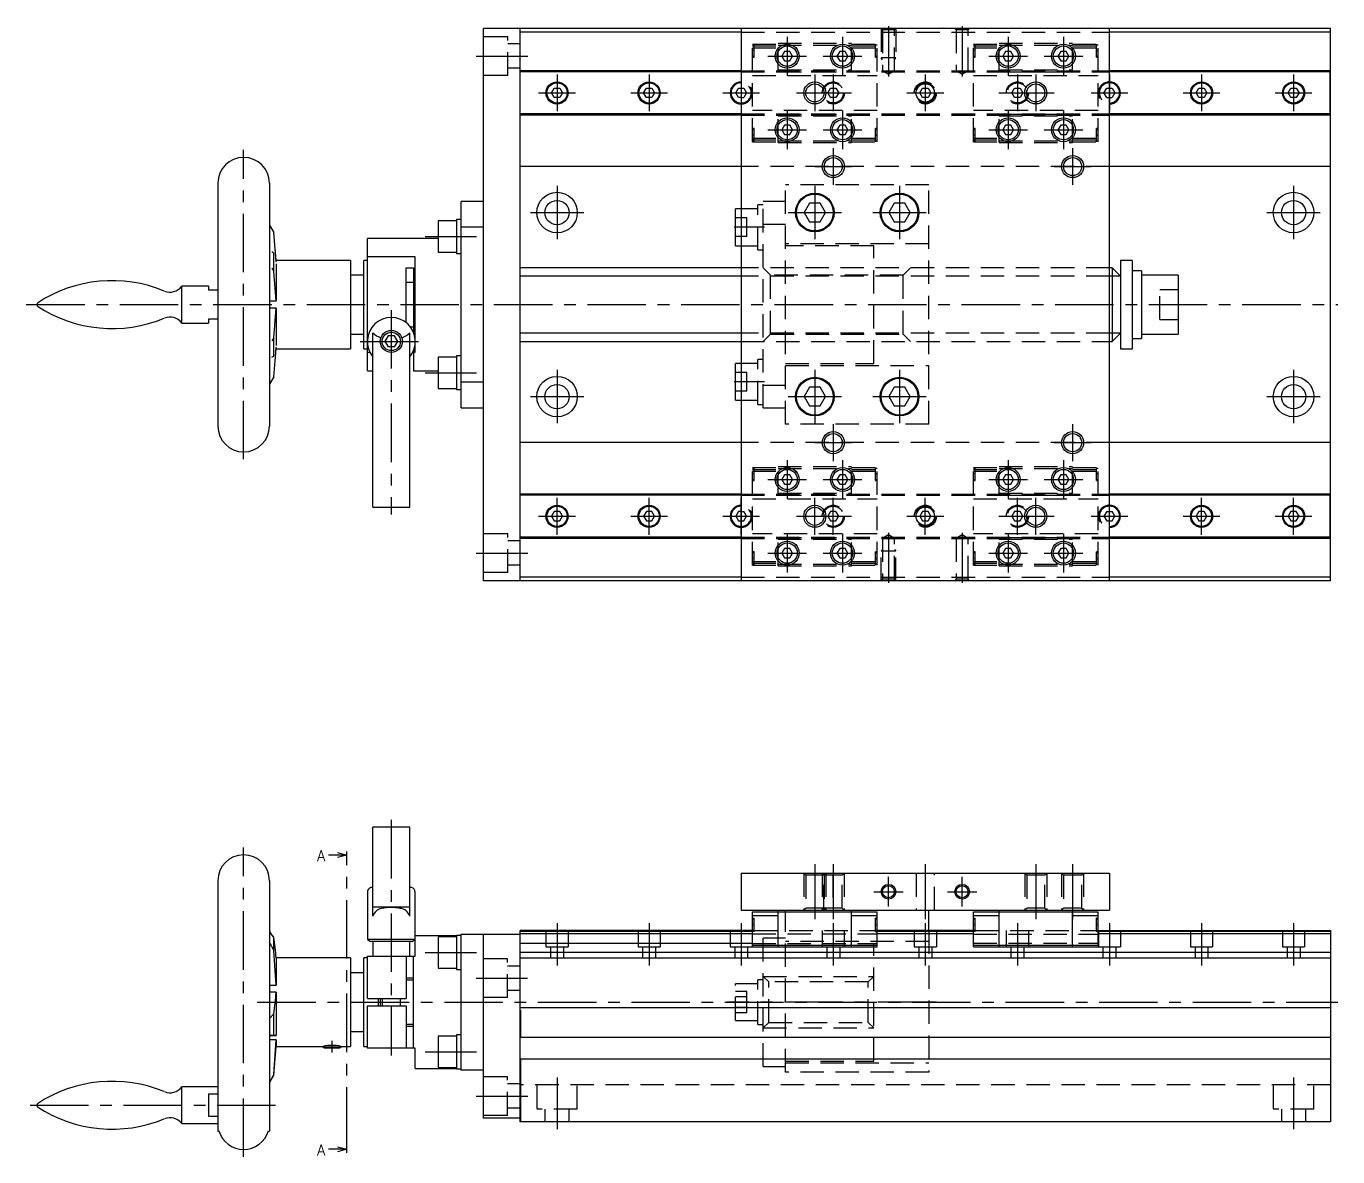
# Model space of a CAD drawing. Extents: x -2 to 563, y -8 to 315.
# Drawn here: x 206.7 to 562.8, y 8 to 315.1 of the extents above; entities that cross this region are included whole.
import ezdxf

# ---------------------------------------------------------------- set-up
doc = ezdxf.new("R2010")
doc.units = 0
doc.header["$LTSCALE"] = 0.5
doc.linetypes.add('CENTER', pattern=[50.8, 31.75, -6.35, 6.35, -6.35])
doc.linetypes.add('DASHED', pattern=[19.05, 12.7, -6.35])
for name, color, linetype in [('MSM_CENTER', 1, 'CENTER'), ('MSM_CONTINUOUS', 7, 'CONTINUOUS'), ('MSM_DASHED', 4, 'DASHED'), ('MSM_NARROW', 5, 'CONTINUOUS'), ('MSM_PART_NUMBER', 7, 'CONTINUOUS')]:
    doc.layers.add(name, color=color, linetype=linetype)
doc.styles.get("Standard").update_dxf_attribs({"font": 'txt.shx', "height": 3, "bigfont": 'bigfont.shx'})

msp = doc.modelspace()

# ---------------------------------------------------------------- linework, layer by layer
at = {"layer": 'MSM_CENTER'}
for p, q in [((440.85, 315.1), (440.85, 301.42)), ((460.85, 315.1), (460.85, 301.42)), ((413.35, 312.23), (413.35, 301.73)), ((428.35, 312.23), (428.35, 301.73)), ((473.35, 312.23), (473.35, 301.73)), ((488.35, 312.23), (488.35, 301.73)), ((328.92, 306.98), (342.92, 306.98)), ((404.42, 308.48), (403.87, 308.48)), ((408.1, 306.98), (418.6, 306.98)), ((423.1, 306.98), (433.6, 306.98)), ((437.82, 308.48), (437.27, 308.48)), ((464.42, 308.48), (463.87, 308.48)), ((468.1, 306.98), (478.6, 306.98)), ((483.1, 306.98), (493.6, 306.98)), ((497.82, 308.48), (497.27, 308.48)), ((350.85, 301.98), (350.85, 291.98)), ((375.85, 301.98), (375.85, 291.98)), ((400.85, 301.98), (400.85, 291.98)), ((420.85, 301.98), (420.85, 291.98)), ((425.85, 301.98), (425.85, 291.98)), ((450.85, 301.98), (450.85, 291.98)), ((475.85, 301.98), (475.85, 291.98)), ((480.85, 301.98), (480.85, 291.98)), ((500.85, 301.98), (500.85, 291.98)), ((525.85, 301.98), (525.85, 291.98)), ((550.85, 301.98), (550.85, 291.98)), ((345.85, 296.98), (355.85, 296.98)), ((370.85, 296.98), (380.85, 296.98)), ((395.85, 296.98), (405.85, 296.98)), ((415.85, 296.98), (430.85, 296.98)), ((445.85, 296.98), (455.85, 296.98)), ((470.85, 296.98), (485.85, 296.98)), ((495.85, 296.98), (505.85, 296.98)), ((520.85, 296.98), (530.85, 296.98)), ((545.85, 296.98), (555.85, 296.98)), ((413.35, 292.23), (413.35, 281.73)), ((428.35, 292.23), (428.35, 281.73)), ((473.35, 292.23), (473.35, 281.73)), ((488.35, 292.23), (488.35, 281.73)), ((404.42, 285.48), (403.87, 285.48)), ((408.1, 286.98), (418.6, 286.98)), ((423.1, 286.98), (433.6, 286.98)), ((437.82, 285.48), (437.27, 285.48)), ((464.42, 285.48), (463.87, 285.48)), ((468.1, 286.98), (478.6, 286.98)), ((483.1, 286.98), (493.6, 286.98)), ((497.82, 285.48), (497.27, 285.48)), ((265.75, 197.48), (265.75, 281.48)), ((425.85, 281.98), (425.85, 271.98)), ((490.85, 281.98), (490.85, 271.98)), ((420.85, 276.98), (430.85, 276.98)), ((485.85, 276.98), (495.85, 276.98)), ((350.85, 271.73), (350.85, 257.23)), ((420.85, 271.73), (420.85, 257.23)), ((443.85, 271.73), (443.85, 257.23)), ((550.85, 271.73), (550.85, 257.23)), ((343.6, 264.48), (358.1, 264.48)), ((413.6, 264.48), (428.1, 264.48)), ((436.6, 264.48), (451.1, 264.48)), ((543.6, 264.48), (558.1, 264.48)), ((407.22, 260.48), (398.97, 260.48)), ((315.02, 257.98), (329.02, 257.98)), ((206.72, 239.48), (562.85, 239.48)), ((305.85, 237.98), (305.85, 182.48)), ((297.35, 229.48), (314.35, 229.48)), ((315.02, 220.98), (329.02, 220.98)), ((350.85, 221.73), (350.85, 207.23)), ((420.85, 221.73), (420.85, 207.23)), ((443.85, 221.73), (443.85, 207.23)), ((550.85, 221.73), (550.85, 207.23)), ((407.22, 218.48), (398.97, 218.48)), ((343.6, 214.48), (358.1, 214.48)), ((413.6, 214.48), (428.1, 214.48)), ((436.6, 214.48), (451.1, 214.48)), ((543.6, 214.48), (558.1, 214.48)), ((425.85, 206.98), (425.85, 196.98)), ((490.85, 206.98), (490.85, 196.98)), ((420.85, 201.98), (430.85, 201.98)), ((485.85, 201.98), (495.85, 201.98)), ((413.35, 197.23), (413.35, 186.73)), ((428.35, 197.23), (428.35, 186.73)), ((473.35, 197.23), (473.35, 186.73)), ((488.35, 197.23), (488.35, 186.73)), ((404.42, 193.48), (403.87, 193.48)), ((437.82, 193.48), (437.27, 193.48)), ((464.42, 193.48), (463.87, 193.48)), ((497.82, 193.48), (497.27, 193.48)), ((408.1, 191.98), (418.6, 191.98)), ((423.1, 191.98), (433.6, 191.98)), ((468.1, 191.98), (478.6, 191.98)), ((483.1, 191.98), (493.6, 191.98)), ((350.85, 176.98), (350.85, 186.98)), ((375.85, 176.98), (375.85, 186.98)), ((400.85, 176.98), (400.85, 186.98)), ((420.85, 176.98), (420.85, 186.98)), ((425.85, 176.98), (425.85, 186.98)), ((450.85, 176.98), (450.85, 186.98)), ((475.85, 176.98), (475.85, 186.98)), ((480.85, 176.98), (480.85, 186.98)), ((500.85, 176.98), (500.85, 186.98)), ((525.85, 176.98), (525.85, 186.98)), ((550.85, 176.98), (550.85, 186.98)), ((345.85, 181.98), (355.85, 181.98)), ((370.85, 181.98), (380.85, 181.98)), ((395.85, 181.98), (405.85, 181.98)), ((415.85, 181.98), (430.85, 181.98)), ((445.85, 181.98), (455.85, 181.98)), ((470.85, 181.98), (485.85, 181.98)), ((495.85, 181.98), (505.85, 181.98)), ((520.85, 181.98), (530.85, 181.98)), ((545.85, 181.98), (555.85, 181.98)), ((413.35, 177.23), (413.35, 166.73)), ((428.35, 177.23), (428.35, 166.73)), ((440.85, 177.53), (440.85, 163.86)), ((460.85, 177.53), (460.85, 163.86)), ((473.35, 177.23), (473.35, 166.73)), ((488.35, 177.23), (488.35, 166.73)), ((328.92, 171.98), (342.92, 171.98)), ((408.1, 171.98), (418.6, 171.98)), ((423.1, 171.98), (433.6, 171.98)), ((468.1, 171.98), (478.6, 171.98)), ((483.1, 171.98), (493.6, 171.98)), ((404.42, 170.48), (403.87, 170.48)), ((437.82, 170.48), (437.27, 170.48)), ((464.42, 170.48), (463.87, 170.48)), ((497.82, 170.48), (497.27, 170.48)), ((305.85, 99.5), (305.85, 35.5)), ((265.75, 8), (265.75, 92)), ((293.75, 11.04), (293.75, 88.96)), ((420.85, 87.5), (420.85, 72.5)), ((425.85, 87.5), (425.85, 72.5)), ((450.85, 87.5), (450.85, 72.5)), ((480.85, 87.5), (480.85, 72.5)), ((490.85, 87.5), (490.85, 72.5)), ((440.85, 76), (440.85, 84)), ((460.85, 76), (460.85, 84)), ((436.85, 80), (444.85, 80)), ((456.85, 80), (464.85, 80)), ((350.85, 71.5), (350.85, 60)), ((375.85, 71.5), (375.85, 60)), ((400.85, 71.5), (400.85, 60)), ((425.85, 71.5), (425.85, 60)), ((450.85, 71.5), (450.85, 60)), ((475.85, 71.5), (475.85, 60)), ((500.85, 71.5), (500.85, 60)), ((525.85, 71.5), (525.85, 60)), ((550.85, 71.5), (550.85, 60)), ((404.42, 71), (403.87, 71)), ((437.82, 71), (437.27, 71)), ((464.42, 71), (463.87, 71)), ((497.82, 71), (497.27, 71)), ((315.02, 63.5), (329.02, 63.5)), ((328.85, 56.5), (342.85, 56.5)), ((269.45, 50), (562.85, 50)), ((453.85, 50), (396.97, 50)), ((289.75, 36.37), (289.75, 39.53)), ((315.02, 36.5), (329.02, 36.5)), ((350.85, 29.5), (350.85, 15.5)), ((550.85, 29.5), (550.85, 15.5)), ((207.75, 22), (274.75, 22)), ((328.85, 24.5), (342.9, 24.5))]:
    msp.add_line(p, q, dxfattribs=at)
at = {"layer": 'MSM_CONTINUOUS'}
for p, q in [((330.85, 164.48), (330.85, 314.48)), ((340.85, 314.48), (330.85, 314.48)), ((340.85, 164.48), (340.85, 314.48)), ((340.85, 314.43), (340.9, 314.43)), ((400.85, 313.48), (340.85, 313.48)), ((560.85, 314.48), (340.9, 314.48)), ((340.9, 314.48), (340.9, 314.43)), ((400.85, 314.48), (400.85, 164.48)), ((500.85, 164.48), (500.85, 314.48)), ((560.85, 313.48), (500.85, 313.48)), ((560.85, 164.48), (560.85, 314.48)), ((412.61, 308.26), (411.87, 306.98)), ((411.87, 306.98), (412.61, 305.7)), ((414.09, 308.26), (412.61, 308.26)), ((414.83, 306.98), (414.09, 308.26)), ((414.09, 305.7), (414.83, 306.98)), ((427.61, 308.26), (426.87, 306.98)), ((426.87, 306.98), (427.61, 305.7)), ((429.09, 308.26), (427.61, 308.26)), ((429.83, 306.98), (429.09, 308.26)), ((429.09, 305.7), (429.83, 306.98)), ((472.61, 308.26), (471.87, 306.98)), ((471.87, 306.98), (472.61, 305.7)), ((474.09, 308.26), (472.61, 308.26)), ((474.83, 306.98), (474.09, 308.26)), ((474.09, 305.7), (474.83, 306.98)), ((487.61, 308.26), (486.87, 306.98)), ((486.87, 306.98), (487.61, 305.7)), ((489.09, 308.26), (487.61, 308.26)), ((489.83, 306.98), (489.09, 308.26)), ((489.09, 305.7), (489.83, 306.98)), ((400.85, 302.98), (340.85, 302.98)), ((412.61, 305.7), (414.09, 305.7)), ((427.61, 305.7), (429.09, 305.7)), ((472.61, 305.7), (474.09, 305.7)), ((487.61, 305.7), (489.09, 305.7)), ((560.85, 302.98), (500.85, 302.98)), ((560.8, 290.98), (560.8, 302.98)), ((400.85, 302.68), (340.85, 302.68)), ((560.8, 302.68), (500.85, 302.68)), ((349.37, 296.98), (350.11, 298.26)), ((350.11, 295.7), (349.37, 296.98)), ((350.11, 298.26), (351.59, 298.26)), ((351.59, 295.7), (350.11, 295.7)), ((351.59, 298.26), (352.33, 296.98)), ((352.33, 296.98), (351.59, 295.7)), ((374.37, 296.98), (375.11, 298.26)), ((375.11, 295.7), (374.37, 296.98)), ((375.11, 298.26), (376.59, 298.26)), ((376.59, 295.7), (375.11, 295.7)), ((376.59, 298.26), (377.33, 296.98)), ((377.33, 296.98), (376.59, 295.7)), ((399.37, 296.98), (400.11, 298.26)), ((400.11, 295.7), (399.37, 296.98)), ((400.11, 298.26), (400.85, 298.26)), ((400.85, 295.7), (400.11, 295.7)), ((449.37, 296.98), (450.11, 298.26)), ((450.11, 295.7), (449.37, 296.98)), ((450.11, 298.26), (451.59, 298.26)), ((451.59, 295.7), (450.11, 295.7)), ((451.59, 298.26), (452.33, 296.98)), ((452.33, 296.98), (451.59, 295.7)), ((500.85, 298.26), (501.59, 298.26)), ((500.85, 295.7), (501.59, 295.7)), ((501.59, 298.26), (502.33, 296.98)), ((502.33, 296.98), (501.59, 295.7)), ((524.37, 296.98), (525.11, 298.26)), ((525.11, 295.7), (524.37, 296.98)), ((525.11, 298.26), (526.59, 298.26)), ((526.59, 295.7), (525.11, 295.7)), ((526.59, 298.26), (527.33, 296.98)), ((527.33, 296.98), (526.59, 295.7)), ((549.37, 296.98), (550.11, 298.26)), ((550.11, 295.7), (549.37, 296.98)), ((550.11, 298.26), (551.59, 298.26)), ((551.59, 295.7), (550.11, 295.7)), ((551.59, 298.26), (552.33, 296.98)), ((552.33, 296.98), (551.59, 295.7)), ((400.85, 291.28), (340.85, 291.28)), ((400.85, 290.98), (340.85, 290.98)), ((560.8, 291.28), (500.85, 291.28)), ((560.8, 290.98), (500.85, 290.98)), ((412.61, 288.26), (411.87, 286.98)), ((411.87, 286.98), (412.61, 285.7)), ((414.09, 288.26), (412.61, 288.26)), ((412.61, 285.7), (414.09, 285.7)), ((414.83, 286.98), (414.09, 288.26)), ((414.09, 285.7), (414.83, 286.98)), ((427.61, 288.26), (426.87, 286.98)), ((426.87, 286.98), (427.61, 285.7)), ((429.09, 288.26), (427.61, 288.26)), ((427.61, 285.7), (429.09, 285.7)), ((429.83, 286.98), (429.09, 288.26)), ((429.09, 285.7), (429.83, 286.98)), ((472.61, 288.26), (471.87, 286.98)), ((471.87, 286.98), (472.61, 285.7)), ((474.09, 288.26), (472.61, 288.26)), ((472.61, 285.7), (474.09, 285.7)), ((474.83, 286.98), (474.09, 288.26)), ((474.09, 285.7), (474.83, 286.98)), ((487.61, 288.26), (486.87, 286.98)), ((486.87, 286.98), (487.61, 285.7)), ((489.09, 288.26), (487.61, 288.26)), ((487.61, 285.7), (489.09, 285.7)), ((489.83, 286.98), (489.09, 288.26)), ((489.09, 285.7), (489.83, 286.98)), ((400.85, 276.98), (340.85, 276.98)), ((560.85, 276.98), (500.85, 276.98)), ((258.75, 272.48), (258.75, 206.48)), ((272.75, 272.48), (272.75, 206.48)), ((330.85, 267.48), (324.85, 267.48)), ((324.85, 211.48), (324.85, 267.48)), ((399.35, 255.48), (399.35, 265.48)), ((400.85, 265.48), (399.35, 265.48)), ((419.38, 267.02), (417.92, 264.48)), ((417.92, 264.48), (419.38, 261.94)), ((422.32, 267.02), (419.38, 267.02)), ((423.78, 264.48), (422.32, 267.02)), ((422.32, 261.94), (423.78, 264.48)), ((442.38, 267.02), (440.92, 264.48)), ((440.92, 264.48), (442.38, 261.94)), ((445.32, 267.02), (442.38, 267.02)), ((446.78, 264.48), (445.32, 267.02)), ((445.32, 261.94), (446.78, 264.48)), ((272.75, 261.08), (273.93, 259.08)), ((318.55, 262.23), (318.55, 253.73)), ((323.55, 262.23), (318.55, 262.23)), ((323.55, 262.58), (323.55, 253.38)), ((324.85, 262.58), (323.55, 262.58)), ((330.85, 260.49), (324.85, 260.49)), ((419.38, 261.94), (422.32, 261.94)), ((442.38, 261.94), (445.32, 261.94)), ((274.61, 251.16), (273.93, 259.08)), ((299.35, 221.5), (299.35, 257.48)), ((318.55, 257.48), (299.35, 257.48)), ((273.93, 253.49), (273.44, 253.79)), ((273.93, 248.52), (273.93, 253.49)), ((274.61, 251.48), (274.32, 254.85)), ((318.55, 253.73), (323.55, 253.73)), ((323.55, 253.38), (324.85, 253.38)), ((399.35, 255.48), (400.85, 255.48)), ((273.44, 249.35), (273.93, 248.52)), ((274.48, 251.16), (274.61, 251.16)), ((294.75, 251.48), (274.61, 251.48)), ((274.61, 251.48), (274.61, 251.16)), ((274.61, 250.54), (274.61, 240.48)), ((294.75, 251.48), (294.75, 227.48)), ((298.35, 227.48), (298.35, 251.48)), ((299.35, 251.48), (298.35, 251.48)), ((312.35, 252.43), (299.35, 252.43)), ((309.85, 234.6), (309.85, 249.48)), ((309.85, 249.48), (311.85, 249.48)), ((311.85, 249.48), (311.85, 231.98)), ((312.35, 226.53), (312.35, 252.43)), ((400.85, 249.48), (340.85, 249.48)), ((501.6, 249.48), (500.85, 249.48)), ((503.85, 247.23), (501.6, 249.48)), ((501.6, 249.48), (501.6, 229.48)), ((503.85, 251.48), (503.85, 227.48)), ((507.05, 251.48), (503.85, 251.48)), ((507.05, 251.48), (507.05, 227.48)), ((274.61, 240.48), (273.93, 248.52)), ((298.35, 247.48), (294.75, 247.48)), ((509.55, 248.68), (507.05, 248.68)), ((509.55, 248.68), (509.55, 230.28)), ((519.55, 247.48), (509.55, 247.48)), ((519.55, 247.48), (519.55, 231.48)), ((248.96, 234.48), (248.96, 244.48)), ((256.25, 244.48), (248.96, 244.48)), ((256.25, 244.48), (256.25, 243.48)), ((256.25, 243.48), (258.75, 243.48)), ((311.85, 245.48), (309.85, 245.48)), ((209.75, 239.06), (209.75, 239.9)), ((272.75, 240.48), (274.61, 240.48)), ((256.25, 235.48), (256.25, 234.48)), ((258.75, 235.48), (256.25, 235.48)), ((274.61, 238.47), (272.75, 238.47)), ((273.93, 230.43), (274.61, 238.47)), ((274.61, 238.47), (274.61, 228.41)), ((248.96, 234.48), (256.25, 234.48)), ((300.85, 184.48), (300.85, 231.81)), ((310.85, 184.48), (310.85, 231.81)), ((310.97, 233.48), (311.85, 233.48)), ((501.6, 229.48), (503.85, 231.73)), ((273.93, 230.43), (273.44, 229.6)), ((273.93, 225.47), (273.93, 230.43)), ((294.75, 231.48), (298.35, 231.48)), ((304.98, 230.98), (304.12, 229.48)), ((304.12, 229.48), (304.98, 227.98)), ((306.72, 230.98), (304.98, 230.98)), ((306.72, 227.98), (304.98, 227.98)), ((307.58, 229.48), (306.72, 230.98)), ((306.72, 227.98), (307.58, 229.48)), ((340.85, 229.48), (400.85, 229.48)), ((500.85, 229.48), (501.6, 229.48)), ((507.05, 230.28), (509.55, 230.28)), ((509.55, 231.48), (519.55, 231.48)), ((273.44, 225.16), (273.93, 225.47)), ((273.93, 219.88), (274.61, 227.48)), ((274.32, 224.11), (274.61, 227.79)), ((274.61, 227.79), (274.48, 227.79)), ((274.61, 227.79), (274.61, 227.48)), ((274.61, 227.48), (294.75, 227.48)), ((298.35, 227.48), (299.35, 227.48)), ((299.35, 226.53), (300.06, 226.53)), ((311.85, 226.98), (311.85, 221.48)), ((311.85, 226.53), (312.35, 226.53)), ((318.55, 225.23), (318.55, 216.73)), ((323.55, 225.23), (318.55, 225.23)), ((323.55, 225.58), (323.55, 216.38)), ((324.85, 225.58), (323.55, 225.58)), ((503.85, 227.48), (507.05, 227.48)), ((299.35, 221.5), (300.85, 221.5)), ((311.85, 221.48), (318.55, 221.48)), ((399.35, 213.48), (399.35, 223.48)), ((400.85, 223.48), (399.35, 223.48)), ((273.93, 219.88), (272.75, 217.88)), ((324.85, 218.46), (330.85, 218.46)), ((318.55, 216.73), (323.55, 216.73)), ((323.55, 216.38), (324.85, 216.38)), ((419.38, 217.02), (417.92, 214.48)), ((417.92, 214.48), (419.38, 211.94)), ((422.32, 217.02), (419.38, 217.02)), ((423.78, 214.48), (422.32, 217.02)), ((422.32, 211.94), (423.78, 214.48)), ((442.38, 217.02), (440.92, 214.48)), ((440.92, 214.48), (442.38, 211.94)), ((445.32, 217.02), (442.38, 217.02)), ((446.78, 214.48), (445.32, 217.02)), ((445.32, 211.94), (446.78, 214.48)), ((324.85, 211.48), (330.85, 211.48)), ((399.35, 213.48), (400.85, 213.48)), ((419.38, 211.94), (422.32, 211.94)), ((442.38, 211.94), (445.32, 211.94)), ((400.85, 201.98), (340.85, 201.98)), ((560.85, 201.98), (500.85, 201.98)), ((412.61, 193.26), (411.87, 191.98)), ((414.09, 193.26), (412.61, 193.26)), ((414.83, 191.98), (414.09, 193.26)), ((427.61, 193.26), (426.87, 191.98)), ((429.09, 193.26), (427.61, 193.26)), ((429.83, 191.98), (429.09, 193.26)), ((472.61, 193.26), (471.87, 191.98)), ((474.09, 193.26), (472.61, 193.26)), ((474.83, 191.98), (474.09, 193.26)), ((487.61, 193.26), (486.87, 191.98)), ((489.09, 193.26), (487.61, 193.26)), ((489.83, 191.98), (489.09, 193.26)), ((411.87, 191.98), (412.61, 190.7)), ((412.61, 190.7), (414.09, 190.7)), ((414.09, 190.7), (414.83, 191.98)), ((426.87, 191.98), (427.61, 190.7)), ((427.61, 190.7), (429.09, 190.7)), ((429.09, 190.7), (429.83, 191.98)), ((471.87, 191.98), (472.61, 190.7)), ((472.61, 190.7), (474.09, 190.7)), ((474.09, 190.7), (474.83, 191.98)), ((486.87, 191.98), (487.61, 190.7)), ((487.61, 190.7), (489.09, 190.7)), ((489.09, 190.7), (489.83, 191.98)), ((400.85, 187.98), (340.85, 187.98)), ((400.85, 187.68), (340.85, 187.68)), ((560.8, 187.98), (500.85, 187.98)), ((560.8, 187.68), (500.85, 187.68)), ((560.8, 175.98), (560.8, 187.98)), ((300.85, 184.48), (310.85, 184.48)), ((350.11, 183.26), (349.37, 181.98)), ((349.37, 181.98), (350.11, 180.7)), ((351.59, 183.26), (350.11, 183.26)), ((352.33, 181.98), (351.59, 183.26)), ((351.59, 180.7), (352.33, 181.98)), ((375.11, 183.26), (374.37, 181.98)), ((374.37, 181.98), (375.11, 180.7)), ((376.59, 183.26), (375.11, 183.26)), ((377.33, 181.98), (376.59, 183.26)), ((376.59, 180.7), (377.33, 181.98)), ((400.11, 183.26), (399.37, 181.98)), ((399.37, 181.98), (400.11, 180.7)), ((400.85, 183.26), (400.11, 183.26)), ((450.11, 183.26), (449.37, 181.98)), ((449.37, 181.98), (450.11, 180.7)), ((451.59, 183.26), (450.11, 183.26)), ((452.33, 181.98), (451.59, 183.26)), ((451.59, 180.7), (452.33, 181.98)), ((500.85, 183.26), (501.59, 183.26)), ((502.33, 181.98), (501.59, 183.26)), ((501.59, 180.7), (502.33, 181.98)), ((525.11, 183.26), (524.37, 181.98)), ((524.37, 181.98), (525.11, 180.7)), ((526.59, 183.26), (525.11, 183.26)), ((527.33, 181.98), (526.59, 183.26)), ((526.59, 180.7), (527.33, 181.98)), ((550.11, 183.26), (549.37, 181.98)), ((549.37, 181.98), (550.11, 180.7)), ((551.59, 183.26), (550.11, 183.26)), ((552.33, 181.98), (551.59, 183.26)), ((551.59, 180.7), (552.33, 181.98)), ((350.11, 180.7), (351.59, 180.7)), ((375.11, 180.7), (376.59, 180.7)), ((400.11, 180.7), (400.85, 180.7)), ((450.11, 180.7), (451.59, 180.7)), ((500.85, 180.7), (501.59, 180.7)), ((525.11, 180.7), (526.59, 180.7)), ((550.11, 180.7), (551.59, 180.7)), ((400.85, 176.28), (340.85, 176.28)), ((400.85, 175.98), (340.85, 175.98)), ((560.8, 176.28), (500.85, 176.28)), ((560.85, 175.98), (500.85, 175.98)), ((412.61, 173.26), (411.87, 171.98)), ((411.87, 171.98), (412.61, 170.7)), ((414.09, 173.26), (412.61, 173.26)), ((414.83, 171.98), (414.09, 173.26)), ((414.09, 170.7), (414.83, 171.98)), ((427.61, 173.26), (426.87, 171.98)), ((426.87, 171.98), (427.61, 170.7)), ((429.09, 173.26), (427.61, 173.26)), ((429.83, 171.98), (429.09, 173.26)), ((429.09, 170.7), (429.83, 171.98)), ((472.61, 173.26), (471.87, 171.98)), ((471.87, 171.98), (472.61, 170.7)), ((474.09, 173.26), (472.61, 173.26)), ((474.83, 171.98), (474.09, 173.26)), ((474.09, 170.7), (474.83, 171.98)), ((487.61, 173.26), (486.87, 171.98)), ((486.87, 171.98), (487.61, 170.7)), ((489.09, 173.26), (487.61, 173.26)), ((489.83, 171.98), (489.09, 173.26)), ((489.09, 170.7), (489.83, 171.98)), ((412.61, 170.7), (414.09, 170.7)), ((427.61, 170.7), (429.09, 170.7)), ((472.61, 170.7), (474.09, 170.7)), ((487.61, 170.7), (489.09, 170.7)), ((340.85, 164.48), (330.85, 164.48)), ((400.85, 165.48), (340.85, 165.48)), ((340.9, 164.53), (340.85, 164.53)), ((340.9, 164.53), (340.9, 164.48)), ((560.85, 164.48), (340.9, 164.48)), ((560.85, 165.48), (500.85, 165.48)), ((300.85, 73.36), (300.85, 97.5)), ((310.85, 97.5), (300.85, 97.5)), ((310.85, 73.36), (310.85, 97.5)), ((258.75, 83), (258.75, 15)), ((272.75, 83), (272.75, 15)), ((400.85, 85), (400.85, 75)), ((400.85, 85), (500.85, 85)), ((500.85, 85), (500.85, 75)), ((299.35, 79.87), (299.35, 67)), ((312.35, 62.5), (312.35, 79.87)), ((300.85, 75.92), (310.85, 75.92)), ((400.85, 75), (500.85, 75)), ((410.9, 65), (410.9, 75)), ((430.8, 65), (430.8, 75)), ((451.85, 69.5), (451.85, 75)), ((470.9, 65), (470.9, 75)), ((490.8, 65), (490.8, 75)), ((403.9, 74.5), (437.8, 74.5)), ((403.9, 65), (403.9, 74.5)), ((403.9, 73.5), (410.9, 73.5)), ((403.9, 72.8), (404.4, 72.8)), ((404.4, 72.5), (403.9, 72.5)), ((404.4, 69.2), (404.4, 72.8)), ((430.8, 73.5), (437.8, 73.5)), ((437.3, 69.2), (437.3, 72.8)), ((437.8, 72.8), (437.3, 72.8)), ((437.8, 72.5), (437.3, 72.5)), ((437.8, 65), (437.8, 74.5)), ((463.9, 65), (463.9, 74.5)), ((463.9, 74.5), (497.8, 74.5)), ((463.9, 73.5), (470.9, 73.5)), ((463.9, 72.8), (464.4, 72.8)), ((464.4, 72.5), (463.9, 72.5)), ((464.4, 69.2), (464.4, 72.8)), ((490.8, 73.5), (497.8, 73.5)), ((497.8, 72.8), (497.3, 72.8)), ((497.3, 69.2), (497.3, 72.8)), ((497.8, 72.5), (497.3, 72.5)), ((497.8, 65), (497.8, 74.5)), ((273.93, 67.67), (273.44, 68.26)), ((273.93, 64.06), (273.93, 67.67)), ((323.55, 68), (312.35, 68)), ((323.55, 67.75), (318.55, 67.75)), ((318.55, 67.75), (318.55, 59.25)), ((324.85, 68.1), (323.55, 68.1)), ((323.55, 68.1), (323.55, 58.9)), ((324.85, 31.5), (324.85, 68.5)), ((324.85, 68.5), (340.85, 68.5)), ((330.85, 18.5), (330.85, 68.5)), ((340.85, 17.5), (340.85, 69.5)), ((404.4, 69.5), (340.85, 69.5)), ((404.4, 69.2), (340.85, 69.2)), ((403.9, 68.55), (340.85, 68.55)), ((404.4, 69.2), (403.9, 69.2)), ((464.4, 69.5), (437.3, 69.5)), ((437.3, 69.2), (437.8, 69.2)), ((463.9, 69.2), (437.8, 69.2)), ((463.9, 68.55), (437.8, 68.55)), ((464.4, 69.2), (463.9, 69.2)), ((497.3, 69.5), (560.85, 69.5)), ((560.85, 69.2), (497.3, 69.2)), ((560.85, 68.55), (497.8, 68.55)), ((560.85, 69.5), (560.85, 17.5)), ((273.44, 65.03), (273.93, 64.06)), ((299.35, 67), (300.22, 66.5)), ((312.35, 67), (299.35, 67)), ((311.48, 66.5), (300.22, 66.5)), ((300.85, 66.5), (300.85, 62.5)), ((310.85, 62.5), (310.85, 66.5)), ((311.48, 66.5), (312.35, 67)), ((403.9, 65.95), (340.85, 65.95)), ((403.9, 65.5), (437.8, 65.5)), ((403.9, 65), (437.8, 65)), ((463.9, 65.5), (497.8, 65.5)), ((463.9, 65), (497.8, 65)), ((274.61, 54.65), (273.93, 64.06)), ((294.75, 62), (274.61, 62)), ((274.61, 61.96), (274.61, 54.65)), ((294.75, 62), (294.75, 38)), ((298.35, 38), (298.35, 62)), ((299.35, 62), (298.35, 62)), ((299.35, 51), (299.35, 62.5)), ((299.35, 62.5), (312.35, 62.5)), ((309.85, 62.5), (309.85, 51)), ((311.85, 37.5), (311.85, 62.5)), ((560.85, 63.5), (340.85, 63.5)), ((340.85, 62), (560.85, 62)), ((298.35, 58), (294.75, 58)), ((318.55, 59.25), (323.55, 59.25)), ((323.55, 58.9), (324.85, 58.9)), ((272.75, 54.65), (274.61, 54.65)), ((309.85, 56.63), (311.85, 56.63)), ((311.85, 56), (309.85, 56)), ((274.61, 52.74), (272.75, 52.74)), ((274.61, 52.74), (274.61, 40.92)), ((299.35, 51), (309.85, 51)), ((302.35, 49), (302.35, 51)), ((302.85, 51), (302.85, 49)), ((303.35, 51), (303.35, 49)), ((308.35, 49), (308.35, 51)), ((273.93, 46.86), (273.44, 46.25)), ((273.93, 41.02), (273.93, 46.86)), ((299.35, 37.5), (299.35, 49)), ((299.35, 49), (309.85, 49)), ((309.85, 49), (309.85, 37.5)), ((560.85, 48.5), (340.85, 48.5)), ((340.9, 47.81), (340.85, 47.81)), ((340.9, 47.81), (340.9, 40.5)), ((309.85, 44), (311.85, 44)), ((311.85, 43.37), (309.85, 43.37)), ((274.61, 39.74), (272.75, 39.74)), ((272.91, 40.92), (274.61, 40.92)), ((273.42, 41.03), (273.93, 41.02)), ((273.93, 30.39), (274.61, 39.74)), ((274.61, 39.74), (274.61, 38)), ((294.75, 42), (298.35, 42)), ((323.55, 40.75), (318.55, 40.75)), ((318.55, 40.75), (318.55, 32.25)), ((324.85, 41.1), (323.55, 41.1)), ((323.55, 41.1), (323.55, 31.9)), ((340.85, 40.5), (560.85, 40.5)), ((273.93, 30.15), (274.61, 38)), ((274.61, 38), (287.25, 38)), ((287.25, 38), (287.25, 37.86)), ((287.25, 37.86), (287.69, 37.6)), ((287.25, 37.86), (292.25, 37.86)), ((287.69, 37.6), (291.8, 37.6)), ((291.8, 37.6), (292.25, 37.86)), ((292.24, 38), (294.75, 38)), ((292.25, 37.86), (292.25, 38)), ((298.35, 38), (299.35, 38)), ((312.35, 37.5), (299.35, 37.5)), ((312.35, 32), (312.35, 37.5)), ((318.55, 32.25), (323.55, 32.25)), ((560.85, 34.5), (340.85, 34.5)), ((340.9, 34.5), (340.9, 17.5)), ((273.44, 29.43), (272.75, 28.1)), ((273.93, 30.39), (273.44, 29.43)), ((273.93, 30.15), (273.93, 30.39)), ((312.35, 32), (323.55, 32)), ((323.55, 31.9), (324.85, 31.9)), ((330.85, 31.5), (324.85, 31.5)), ((258.75, 27), (248.96, 27)), ((248.96, 17), (248.96, 27)), ((256.25, 25), (256.25, 19)), ((258.75, 25), (256.25, 25)), ((209.75, 21.58), (209.75, 22.42)), ((256.25, 19), (258.75, 19)), ((340.85, 18.5), (330.85, 18.5)), ((248.96, 17), (258.75, 17)), ((258.75, 15), (259.04, 15)), ((272.46, 15), (272.75, 15)), ((560.85, 17.5), (340.85, 17.5))]:
    msp.add_line(p, q, dxfattribs=at)
for centre, radius in [((413.35, 306.98), 3.25), ((428.35, 306.98), 3.25), ((473.35, 306.98), 3.25), ((488.35, 306.98), 3.25), ((413.35, 306.98), 2.75), ((428.35, 306.98), 2.75), ((473.35, 306.98), 2.75), ((488.35, 306.98), 2.75), ((350.85, 296.98), 3), ((350.85, 296.98), 2.75), ((375.85, 296.98), 3), ((375.85, 296.98), 2.75), ((420.85, 296.98), 2.46), ((450.85, 296.98), 2.5), ((480.85, 296.98), 2.46), ((525.85, 296.98), 3), ((525.85, 296.98), 2.75), ((550.85, 296.98), 3), ((550.85, 296.98), 2.75), ((413.35, 286.98), 3.25), ((413.35, 286.98), 2.75), ((428.35, 286.98), 3.25), ((428.35, 286.98), 2.75), ((473.35, 286.98), 3.25), ((473.35, 286.98), 2.75), ((488.35, 286.98), 3.25), ((488.35, 286.98), 2.75), ((425.85, 276.98), 2.46), ((490.85, 276.98), 2.46), ((350.85, 264.48), 5.5), ((350.85, 264.48), 3.3), ((420.85, 264.48), 5.25), ((420.85, 264.48), 5), ((443.85, 264.48), 5.25), ((443.85, 264.48), 5), ((550.85, 264.48), 5.5), ((550.85, 264.48), 3.3), ((305.85, 229.48), 3), ((305.85, 229.48), 2.5), ((350.85, 214.48), 5.5), ((350.85, 214.48), 3.3), ((420.85, 214.48), 5.25), ((420.85, 214.48), 5), ((443.85, 214.48), 5.25), ((443.85, 214.48), 5), ((550.85, 214.48), 5.5), ((550.85, 214.48), 3.3), ((425.85, 201.98), 2.46), ((490.85, 201.98), 2.46), ((413.35, 191.98), 3.25), ((413.35, 191.98), 2.75), ((428.35, 191.98), 3.25), ((428.35, 191.98), 2.75), ((473.35, 191.98), 3.25), ((473.35, 191.98), 2.75), ((488.35, 191.98), 3.25), ((488.35, 191.98), 2.75), ((350.85, 181.98), 3), ((350.85, 181.98), 2.75), ((375.85, 181.98), 3), ((375.85, 181.98), 2.75), ((420.85, 181.98), 2.46), ((450.85, 181.98), 2.5), ((480.85, 181.98), 2.46), ((525.85, 181.98), 3), ((525.85, 181.98), 2.75), ((550.85, 181.98), 3), ((550.85, 181.98), 2.75), ((413.35, 171.98), 3.25), ((413.35, 171.98), 2.75), ((428.35, 171.98), 3.25), ((428.35, 171.98), 2.75), ((473.35, 171.98), 3.25), ((473.35, 171.98), 2.75), ((488.35, 171.98), 3.25), ((488.35, 171.98), 2.75), ((440.85, 80), 1.62), ((460.85, 80), 1.62)]:
    msp.add_circle(centre, radius, dxfattribs=at)
for centre, radius, start, end in [((400.85, 296.98), 3, 90, 270), ((400.85, 296.98), 2.75, 90, 270), ((500.85, 296.98), 3, 270, 90), ((500.85, 296.98), 2.75, 270, 90), ((265.75, 272.48), 7, 0.0123, 180), ((230.07, 208.98), 37, 67.5217, 123.3194), ((245.75, 246.86), 4, 247.5217, 323.3982), ((230.07, 269.98), 37, 236.6806, 292.4783), ((245.75, 232.09), 4, 36.6018, 112.4783), ((305.85, 229.48), 6.5, 320.2849, 219.7151), ((305.71, 237.08), 7.17, 227.3363, 247.8884), ((305.99, 237.08), 7.17, 292.1116, 312.6637), ((265.75, 206.48), 7, 180, 359.9877), ((400.85, 181.98), 3, 90, 270), ((400.85, 181.98), 2.75, 90, 270), ((500.85, 181.98), 3, 270, 90), ((500.85, 181.98), 2.75, 270, 90), ((265.75, 83), 7, 0.0123, 180), ((300.65, 79.87), 1.3, 104.5706, 180), ((305.85, 59.86), 21.97, 103.1548, 104.5706), ((305.85, 59.86), 21.97, 75.4294, 76.8452), ((311.05, 79.87), 1.3, 0, 75.4294), ((303.72, 72.48), 3, 100.4873, 163.0346), ((305.84, 62.13), 13.57, 79.6693, 101.3236), ((307.93, 72.44), 3.06, 17.4567, 83.5479), ((283.76, 76.68), 13.32, 214.254, 219.2372), ((108.08, 44.84), 167.41, 5.8834, 7.8375), ((261.96, 59.27), 12.85, 26.6479, 32.8857), ((96.8, 70.52), 178.7, 352.3917, 354.2904), ((271.2, 48), 2.85, 303.1221, 322.1721), ((273.46, 39.56), 1.47, 91.4331, 118.6545), ((271.78, 24.79), 16.38, 80.0215, 82.4525), ((289.75, 26.22), 12.04, 78.0142, 101.9858), ((230.07, -8.5), 37, 67.5217, 123.3194), ((97.13, 123.65), 200, 331.4157, 332.1288), ((245.75, 29.39), 4, 247.5217, 323.3982), ((230.07, 52.5), 37, 236.6806, 292.4783), ((245.75, 14.62), 4, 36.6018, 112.4783), ((265.75, 17), 7, 196.3896, 343.5917)]:
    msp.add_arc(centre, radius, start, end, dxfattribs=at)
at = {"layer": 'MSM_DASHED'}
for p, q in [((400.85, 313.48), (500.85, 313.48)), ((438.85, 314.48), (439.23, 314.1)), ((438.85, 314.48), (438.85, 306.48)), ((439.23, 314.1), (439.23, 302.98)), ((442.47, 314.1), (439.23, 314.1)), ((442.47, 314.1), (442.85, 314.48)), ((442.47, 302.98), (442.47, 314.1)), ((442.85, 314.48), (442.85, 306.48)), ((458.85, 314.48), (459.23, 314.1)), ((459.23, 314.1), (459.23, 302.98)), ((462.47, 314.1), (459.23, 314.1)), ((462.47, 314.1), (462.85, 314.48)), ((462.47, 302.98), (462.47, 314.1)), ((337.45, 312.23), (330.85, 312.23)), ((337.45, 301.73), (337.45, 312.23)), ((340.85, 310.28), (337.45, 310.28)), ((403.9, 283.73), (403.9, 310.23)), ((403.9, 310.23), (410.9, 310.23)), ((404.4, 309.98), (403.9, 309.98)), ((404.4, 306.68), (404.4, 310.23)), ((410.9, 310.48), (430.8, 310.48)), ((410.9, 302.73), (410.9, 310.48)), ((410.9, 309.98), (430.8, 309.98)), ((430.8, 302.73), (430.8, 310.48)), ((430.8, 310.23), (437.8, 310.23)), ((437.3, 306.68), (437.3, 310.23)), ((437.8, 309.98), (437.3, 309.98)), ((437.8, 283.73), (437.8, 310.23)), ((463.9, 310.23), (470.9, 310.23)), ((463.9, 283.73), (463.9, 310.23)), ((464.4, 309.98), (463.9, 309.98)), ((464.4, 306.68), (464.4, 310.23)), ((470.9, 310.48), (490.8, 310.48)), ((470.9, 302.73), (470.9, 310.48)), ((470.9, 309.98), (490.8, 309.98)), ((490.8, 302.73), (490.8, 310.48)), ((490.8, 310.23), (497.8, 310.23)), ((497.3, 306.68), (497.3, 310.23)), ((497.8, 309.98), (497.3, 309.98)), ((497.8, 283.73), (497.8, 310.23)), ((403.9, 309.73), (410.9, 309.73)), ((403.9, 309.23), (410.9, 309.23)), ((404.4, 308.48), (403.9, 308.48)), ((403.9, 306.98), (404.4, 306.98)), ((403.9, 306.68), (404.4, 306.68)), ((430.8, 309.73), (437.8, 309.73)), ((430.8, 309.23), (437.8, 309.23)), ((437.3, 308.48), (437.8, 308.48)), ((437.3, 306.98), (437.8, 306.98)), ((437.3, 306.68), (437.8, 306.68)), ((442.85, 306.48), (438.85, 306.48)), ((439.23, 305.98), (438.85, 306.48)), ((442.47, 305.98), (442.85, 306.48)), ((463.9, 309.73), (470.9, 309.73)), ((463.9, 309.23), (470.9, 309.23)), ((464.4, 308.48), (463.9, 308.48)), ((463.9, 306.98), (464.4, 306.98)), ((463.9, 306.68), (464.4, 306.68)), ((490.8, 309.73), (497.8, 309.73)), ((490.8, 309.23), (497.8, 309.23)), ((497.3, 308.48), (497.8, 308.48)), ((497.3, 306.98), (497.8, 306.98)), ((497.3, 306.68), (497.8, 306.68)), ((340.85, 303.68), (337.45, 303.68)), ((400.85, 302.98), (500.85, 302.98)), ((410.9, 303.23), (430.8, 303.23)), ((410.9, 302.73), (430.8, 302.73)), ((439.23, 302.98), (440.85, 302.04)), ((440.85, 302.04), (442.47, 302.98)), ((459.23, 302.98), (460.85, 302.04)), ((460.85, 302.04), (462.47, 302.98)), ((470.9, 303.23), (490.8, 303.23)), ((470.9, 302.73), (490.8, 302.73)), ((337.45, 301.73), (330.85, 301.73)), ((400.85, 302.68), (500.85, 302.68)), ((403.9, 301.73), (437.8, 301.73)), ((463.9, 301.73), (497.8, 301.73)), ((400.85, 298.26), (401.59, 298.26)), ((400.85, 295.7), (401.59, 295.7)), ((401.59, 298.26), (402.33, 296.98)), ((402.33, 296.98), (401.59, 295.7)), ((424.37, 296.98), (425.11, 298.26)), ((425.11, 295.7), (424.37, 296.98)), ((425.11, 298.26), (426.59, 298.26)), ((426.59, 295.7), (425.11, 295.7)), ((426.59, 298.26), (427.33, 296.98)), ((427.33, 296.98), (426.59, 295.7)), ((474.37, 296.98), (475.11, 298.26)), ((475.11, 295.7), (474.37, 296.98)), ((475.11, 298.26), (476.59, 298.26)), ((476.59, 295.7), (475.11, 295.7)), ((476.59, 298.26), (477.33, 296.98)), ((477.33, 296.98), (476.59, 295.7)), ((499.37, 296.98), (500.11, 298.26)), ((500.11, 295.7), (499.37, 296.98)), ((500.11, 298.26), (500.85, 298.26)), ((500.11, 295.7), (500.85, 295.7)), ((437.8, 292.23), (403.9, 292.23)), ((497.8, 292.23), (463.9, 292.23)), ((400.85, 291.28), (500.85, 291.28)), ((400.85, 290.98), (500.85, 290.98)), ((410.9, 291.23), (430.8, 291.23)), ((410.9, 283.48), (410.9, 291.23)), ((410.9, 290.73), (430.8, 290.73)), ((430.8, 283.48), (430.8, 291.23)), ((470.9, 291.23), (490.8, 291.23)), ((470.9, 283.48), (470.9, 291.23)), ((470.9, 290.73), (490.8, 290.73)), ((490.8, 283.48), (490.8, 291.23)), ((404.4, 287.28), (403.9, 287.28)), ((404.4, 286.98), (403.9, 286.98)), ((404.4, 285.48), (403.9, 285.48)), ((404.4, 283.73), (404.4, 287.28)), ((437.3, 283.73), (437.3, 287.28)), ((437.8, 287.28), (437.3, 287.28)), ((437.8, 286.98), (437.3, 286.98)), ((437.3, 285.48), (437.8, 285.48)), ((464.4, 287.28), (463.9, 287.28)), ((464.4, 286.98), (463.9, 286.98)), ((464.4, 285.48), (463.9, 285.48)), ((464.4, 283.73), (464.4, 287.28)), ((497.3, 283.73), (497.3, 287.28)), ((497.8, 287.28), (497.3, 287.28)), ((497.8, 286.98), (497.3, 286.98)), ((497.3, 285.48), (497.8, 285.48)), ((403.9, 284.73), (410.9, 284.73)), ((403.9, 284.23), (410.9, 284.23)), ((403.9, 283.98), (404.4, 283.98)), ((403.9, 283.73), (410.9, 283.73)), ((410.9, 283.98), (430.8, 283.98)), ((410.9, 283.48), (430.8, 283.48)), ((430.8, 284.73), (437.8, 284.73)), ((430.8, 284.23), (437.8, 284.23)), ((430.8, 283.73), (437.8, 283.73)), ((437.3, 283.98), (437.8, 283.98)), ((463.9, 284.73), (470.9, 284.73)), ((463.9, 284.23), (470.9, 284.23)), ((463.9, 283.98), (464.4, 283.98)), ((463.9, 283.73), (470.9, 283.73)), ((470.9, 283.98), (490.8, 283.98)), ((470.9, 283.48), (490.8, 283.48)), ((490.8, 284.73), (497.8, 284.73)), ((490.8, 284.23), (497.8, 284.23)), ((490.8, 283.73), (497.8, 283.73)), ((497.3, 283.98), (497.8, 283.98)), ((500.85, 276.98), (400.85, 276.98)), ((451.85, 271.98), (412.85, 271.98)), ((412.85, 206.98), (412.85, 271.98)), ((451.85, 206.98), (451.85, 271.98)), ((412.85, 267.48), (406.85, 267.48)), ((406.85, 211.48), (406.85, 267.48)), ((405.35, 265.48), (400.85, 265.48)), ((405.35, 254.38), (405.35, 266.58)), ((406.85, 266.58), (405.35, 266.58)), ((402.35, 263.02), (399.35, 263.02)), ((402.35, 260.48), (399.35, 260.48)), ((402.35, 257.94), (402.35, 263.02)), ((406.85, 261.33), (412.85, 261.33)), ((402.35, 257.94), (399.35, 257.94)), ((400.85, 255.48), (405.35, 255.48)), ((405.35, 254.38), (406.85, 254.38)), ((451.85, 255.98), (412.85, 255.98)), ((436.85, 255.48), (412.85, 255.48)), ((436.85, 223.48), (436.85, 255.48)), ((500.85, 249.48), (400.85, 249.48)), ((408.85, 247.48), (406.85, 249.48)), ((446.85, 249.48), (444.85, 247.48)), ((500.85, 247.23), (400.85, 247.23)), ((444.85, 247.48), (408.85, 247.48)), ((408.85, 231.48), (408.85, 247.48)), ((444.85, 231.48), (444.85, 247.48)), ((514.55, 243.54), (519.55, 243.54)), ((514.55, 235.42), (514.55, 243.54)), ((514.55, 239.48), (519.55, 239.48)), ((514.55, 235.42), (519.55, 235.42)), ((500.85, 231.73), (400.85, 231.73)), ((400.85, 229.48), (500.85, 229.48)), ((406.85, 229.48), (408.85, 231.48)), ((408.85, 231.48), (444.85, 231.48)), ((444.85, 231.48), (446.85, 229.48)), ((405.35, 212.38), (405.35, 224.58)), ((406.85, 224.58), (405.35, 224.58)), ((402.35, 221.02), (399.35, 221.02)), ((405.35, 223.48), (400.85, 223.48)), ((402.35, 215.94), (402.35, 221.02)), ((412.85, 223.48), (436.85, 223.48)), ((412.85, 222.98), (451.85, 222.98)), ((402.35, 218.48), (399.35, 218.48)), ((406.85, 217.62), (412.85, 217.62)), ((402.35, 215.94), (399.35, 215.94)), ((400.85, 213.48), (405.35, 213.48)), ((405.35, 212.38), (406.85, 212.38)), ((406.85, 211.48), (412.85, 211.48)), ((451.85, 206.98), (412.85, 206.98)), ((500.85, 201.98), (400.85, 201.98)), ((403.9, 195.23), (410.9, 195.23)), ((403.9, 168.73), (403.9, 195.23)), ((404.4, 194.98), (403.9, 194.98)), ((403.9, 194.73), (410.9, 194.73)), ((403.9, 194.23), (410.9, 194.23)), ((404.4, 193.48), (403.9, 193.48)), ((404.4, 191.68), (404.4, 195.23)), ((410.9, 195.48), (430.8, 195.48)), ((410.9, 187.73), (410.9, 195.48)), ((410.9, 194.98), (430.8, 194.98)), ((430.8, 187.73), (430.8, 195.48)), ((430.8, 195.23), (437.8, 195.23)), ((430.8, 194.73), (437.8, 194.73)), ((430.8, 194.23), (437.8, 194.23)), ((437.3, 191.68), (437.3, 195.23)), ((437.8, 194.98), (437.3, 194.98)), ((437.3, 193.48), (437.8, 193.48)), ((437.8, 168.73), (437.8, 195.23)), ((463.9, 195.23), (470.9, 195.23)), ((463.9, 168.73), (463.9, 195.23)), ((464.4, 194.98), (463.9, 194.98)), ((463.9, 194.73), (470.9, 194.73)), ((463.9, 194.23), (470.9, 194.23)), ((464.4, 193.48), (463.9, 193.48)), ((464.4, 191.68), (464.4, 195.23)), ((470.9, 195.48), (490.8, 195.48)), ((470.9, 187.73), (470.9, 195.48)), ((470.9, 194.98), (490.8, 194.98)), ((490.8, 187.73), (490.8, 195.48)), ((490.8, 195.23), (497.8, 195.23)), ((490.8, 194.73), (497.8, 194.73)), ((490.8, 194.23), (497.8, 194.23)), ((497.3, 191.68), (497.3, 195.23)), ((497.8, 194.98), (497.3, 194.98)), ((497.3, 193.48), (497.8, 193.48)), ((497.8, 168.73), (497.8, 195.23)), ((403.9, 191.98), (404.4, 191.98)), ((403.9, 191.68), (404.4, 191.68)), ((437.3, 191.98), (437.8, 191.98)), ((437.3, 191.68), (437.8, 191.68)), ((463.9, 191.98), (464.4, 191.98)), ((463.9, 191.68), (464.4, 191.68)), ((497.3, 191.98), (497.8, 191.98)), ((497.3, 191.68), (497.8, 191.68)), ((400.85, 187.98), (500.85, 187.98)), ((400.85, 187.68), (500.85, 187.68)), ((403.9, 186.73), (437.8, 186.73)), ((410.9, 188.23), (430.8, 188.23)), ((410.9, 187.73), (430.8, 187.73)), ((463.9, 186.73), (497.8, 186.73)), ((470.9, 188.23), (490.8, 188.23)), ((470.9, 187.73), (490.8, 187.73)), ((400.85, 183.26), (401.59, 183.26)), ((402.33, 181.98), (401.59, 183.26)), ((401.59, 180.7), (402.33, 181.98)), ((425.11, 183.26), (424.37, 181.98)), ((424.37, 181.98), (425.11, 180.7)), ((426.59, 183.26), (425.11, 183.26)), ((427.33, 181.98), (426.59, 183.26)), ((426.59, 180.7), (427.33, 181.98)), ((475.11, 183.26), (474.37, 181.98)), ((474.37, 181.98), (475.11, 180.7)), ((476.59, 183.26), (475.11, 183.26)), ((477.33, 181.98), (476.59, 183.26)), ((476.59, 180.7), (477.33, 181.98)), ((500.11, 183.26), (499.37, 181.98)), ((499.37, 181.98), (500.11, 180.7)), ((500.11, 183.26), (500.85, 183.26)), ((400.85, 180.7), (401.59, 180.7)), ((425.11, 180.7), (426.59, 180.7)), ((475.11, 180.7), (476.59, 180.7)), ((500.11, 180.7), (500.85, 180.7)), ((337.45, 177.23), (330.85, 177.23)), ((337.45, 166.73), (337.45, 177.23)), ((340.85, 175.28), (337.45, 175.28)), ((400.85, 176.28), (500.85, 176.28)), ((400.85, 175.98), (500.85, 175.98)), ((437.8, 177.23), (403.9, 177.23)), ((410.9, 176.23), (430.8, 176.23)), ((410.9, 168.48), (410.9, 176.23)), ((410.9, 175.73), (430.8, 175.73)), ((430.8, 168.48), (430.8, 176.23)), ((440.85, 176.91), (439.23, 175.98)), ((439.23, 175.98), (439.23, 164.86)), ((442.47, 175.98), (440.85, 176.91)), ((442.47, 164.86), (442.47, 175.98)), ((460.85, 176.91), (459.23, 175.98)), ((459.23, 175.98), (459.23, 164.86)), ((462.47, 175.98), (460.85, 176.91)), ((462.47, 164.86), (462.47, 175.98)), ((497.8, 177.23), (463.9, 177.23)), ((470.9, 168.48), (470.9, 176.23)), ((470.9, 176.23), (490.8, 176.23)), ((470.9, 175.73), (490.8, 175.73)), ((490.8, 168.48), (490.8, 176.23)), ((404.4, 172.28), (403.9, 172.28)), ((404.4, 171.98), (403.9, 171.98)), ((404.4, 168.73), (404.4, 172.28)), ((437.3, 168.73), (437.3, 172.28)), ((437.8, 172.28), (437.3, 172.28)), ((437.8, 171.98), (437.3, 171.98)), ((439.23, 172.98), (438.85, 172.48)), ((442.85, 172.48), (438.85, 172.48)), ((438.85, 164.48), (438.85, 172.48)), ((442.47, 172.98), (442.85, 172.48)), ((442.85, 164.48), (442.85, 172.48)), ((464.4, 172.28), (463.9, 172.28)), ((464.4, 171.98), (463.9, 171.98)), ((464.4, 168.73), (464.4, 172.28)), ((497.3, 168.73), (497.3, 172.28)), ((497.8, 172.28), (497.3, 172.28)), ((497.8, 171.98), (497.3, 171.98)), ((340.85, 168.68), (337.45, 168.68)), ((404.4, 170.48), (403.9, 170.48)), ((403.9, 169.73), (410.9, 169.73)), ((403.9, 169.23), (410.9, 169.23)), ((403.9, 168.98), (404.4, 168.98)), ((403.9, 168.73), (410.9, 168.73)), ((410.9, 168.98), (430.8, 168.98)), ((410.9, 168.48), (430.8, 168.48)), ((430.8, 169.73), (437.8, 169.73)), ((430.8, 169.23), (437.8, 169.23)), ((430.8, 168.73), (437.8, 168.73)), ((437.3, 170.48), (437.8, 170.48)), ((437.3, 168.98), (437.8, 168.98)), ((464.4, 170.48), (463.9, 170.48)), ((463.9, 169.73), (470.9, 169.73)), ((463.9, 169.23), (470.9, 169.23)), ((463.9, 168.98), (464.4, 168.98)), ((463.9, 168.73), (470.9, 168.73)), ((470.9, 168.98), (490.8, 168.98)), ((470.9, 168.48), (490.8, 168.48)), ((490.8, 169.73), (497.8, 169.73)), ((490.8, 169.23), (497.8, 169.23)), ((490.8, 168.73), (497.8, 168.73)), ((497.3, 170.48), (497.8, 170.48)), ((497.3, 168.98), (497.8, 168.98)), ((337.45, 166.73), (330.85, 166.73)), ((400.85, 165.48), (500.85, 165.48)), ((439.23, 164.86), (438.85, 164.48)), ((442.47, 164.86), (439.23, 164.86)), ((442.85, 164.48), (442.47, 164.86)), ((459.23, 164.86), (458.85, 164.48)), ((462.47, 164.86), (459.23, 164.86)), ((462.85, 164.48), (462.47, 164.86)), ((417.85, 85), (418.39, 84.46)), ((417.85, 85), (417.85, 75)), ((418.39, 84.46), (418.39, 75.54)), ((423.31, 84.46), (418.39, 84.46)), ((422.85, 85), (423.39, 84.46)), ((422.85, 85), (422.85, 75)), ((423.31, 84.46), (423.85, 85)), ((423.31, 75.54), (423.31, 84.46)), ((423.39, 84.46), (423.39, 75.54)), ((428.31, 84.46), (423.39, 84.46)), ((423.85, 85), (423.85, 75)), ((425.85, 78.4), (425.85, 84.4)), ((428.31, 84.46), (428.85, 85)), ((428.31, 75.54), (428.31, 84.46)), ((428.85, 85), (428.85, 75)), ((448.35, 85), (448.35, 75)), ((453.35, 75), (453.35, 85)), ((477.85, 85), (478.39, 84.46)), ((477.85, 85), (477.85, 75)), ((478.39, 84.46), (478.39, 75.54)), ((483.31, 84.46), (478.39, 84.46)), ((483.31, 84.46), (483.85, 85)), ((483.31, 75.54), (483.31, 84.46)), ((483.85, 85), (483.85, 75)), ((487.85, 85), (488.39, 84.46)), ((487.85, 85), (487.85, 75)), ((488.39, 84.46), (488.39, 75.54)), ((493.31, 84.46), (488.39, 84.46)), ((493.31, 84.46), (493.85, 85)), ((493.31, 75.54), (493.31, 84.46)), ((493.85, 85), (493.85, 75)), ((412.85, 31), (412.85, 75)), ((418.39, 75.54), (417.85, 75)), ((423.31, 75.54), (418.39, 75.54)), ((423.39, 75.54), (422.85, 75)), ((423.85, 75), (423.31, 75.54)), ((428.31, 75.54), (423.39, 75.54)), ((428.85, 75), (428.31, 75.54)), ((478.39, 75.54), (477.85, 75)), ((483.31, 75.54), (478.39, 75.54)), ((483.85, 75), (483.31, 75.54)), ((488.39, 75.54), (487.85, 75)), ((493.31, 75.54), (488.39, 75.54)), ((493.85, 75), (493.31, 75.54)), ((347.85, 69.5), (347.85, 65)), ((353.85, 69.5), (353.85, 65)), ((372.85, 69.5), (372.85, 65)), ((378.85, 69.5), (378.85, 65)), ((397.85, 69.5), (397.85, 65)), ((403.85, 69.5), (403.85, 65)), ((403.9, 68.55), (437.8, 68.55)), ((404.4, 69.5), (437.3, 69.5)), ((422.85, 69.5), (422.85, 65)), ((428.85, 69.5), (428.85, 65)), ((447.85, 69.5), (447.85, 65)), ((451.85, 69.5), (451.85, 31)), ((453.85, 69.5), (453.85, 65)), ((463.9, 68.5), (497.8, 68.5)), ((464.4, 69.5), (497.3, 69.5)), ((472.85, 69.5), (472.85, 65)), ((478.85, 69.5), (478.85, 65)), ((497.85, 69.5), (497.85, 65)), ((503.85, 69.5), (503.85, 65)), ((522.85, 69.5), (522.85, 65)), ((528.85, 69.5), (528.85, 65)), ((547.85, 69.5), (547.85, 65)), ((553.85, 69.5), (553.85, 65)), ((347.85, 65), (353.85, 65)), ((349.1, 65), (349.1, 62)), ((352.6, 65), (352.6, 62)), ((372.85, 65), (378.85, 65)), ((374.1, 65), (374.1, 62)), ((377.6, 65), (377.6, 62)), ((397.85, 65), (403.85, 65)), ((399.1, 65), (399.1, 62)), ((402.6, 65), (402.6, 62)), ((403.9, 65.95), (437.8, 65.95)), ((406.85, 67.5), (412.85, 67.5)), ((406.85, 32.5), (406.85, 67.5)), ((451.85, 66.5), (412.85, 66.5)), ((422.85, 65), (428.85, 65)), ((424.1, 65), (424.1, 62)), ((427.6, 65), (427.6, 62)), ((436.85, 34), (436.85, 66)), ((447.85, 65), (453.85, 65)), ((449.1, 65), (449.1, 62)), ((452.6, 65), (452.6, 62)), ((463.9, 66), (497.8, 66)), ((472.85, 65), (478.85, 65)), ((474.1, 65), (474.1, 62)), ((477.6, 65), (477.6, 62)), ((497.85, 65), (503.85, 65)), ((499.1, 65), (499.1, 62)), ((502.6, 65), (502.6, 62)), ((522.85, 65), (528.85, 65)), ((524.1, 65), (524.1, 62)), ((527.6, 65), (527.6, 62)), ((547.85, 65), (553.85, 65)), ((549.1, 65), (549.1, 62)), ((552.6, 65), (552.6, 62)), ((337.38, 61.75), (330.78, 61.75)), ((337.38, 51.25), (337.38, 61.75)), ((340.78, 59.8), (337.38, 59.8)), ((408.35, 55.5), (406.85, 57)), ((406.85, 57), (436.85, 57)), ((436.85, 57), (435.35, 55.5)), ((399.35, 45), (399.35, 55)), ((405.35, 55), (399.35, 55)), ((405.35, 43.9), (405.35, 56.1)), ((406.85, 56.1), (405.35, 56.1)), ((435.35, 55.5), (408.35, 55.5)), ((408.35, 44.5), (408.35, 55.5)), ((435.35, 44.5), (435.35, 55.5)), ((337.38, 51.25), (330.78, 51.25)), ((340.78, 53.2), (337.38, 53.2)), ((402.35, 52.93), (399.35, 52.93)), ((402.35, 51.47), (399.35, 51.47)), ((402.35, 47.07), (402.35, 52.93)), ((402.35, 48.53), (399.35, 48.53)), ((402.35, 47.07), (399.35, 47.07)), ((399.35, 45), (405.35, 45)), ((405.35, 43.9), (406.85, 43.9)), ((406.85, 43), (408.35, 44.5)), ((406.85, 43), (436.85, 43)), ((408.35, 44.5), (435.35, 44.5)), ((435.35, 44.5), (436.85, 43)), ((406.85, 32.5), (412.85, 32.5)), ((412.85, 34), (436.85, 34)), ((412.85, 33.5), (451.85, 33.5)), ((337.38, 29.75), (330.78, 29.75)), ((337.38, 19.25), (337.38, 29.75)), ((451.85, 31), (412.85, 31)), ((340.78, 27.8), (337.38, 27.8)), ((560.85, 27.5), (340.85, 27.5)), ((345.35, 27.5), (345.35, 20.9)), ((356.35, 20.9), (356.35, 27.5)), ((545.35, 27.5), (545.35, 20.9)), ((556.35, 20.9), (556.35, 27.5)), ((337.38, 19.25), (330.78, 19.25)), ((340.78, 21.2), (337.38, 21.2)), ((340.9, 18.55), (340.85, 18.55)), ((356.35, 20.9), (345.35, 20.9)), ((347.55, 20.9), (347.55, 17.5)), ((354.15, 17.5), (354.15, 20.9)), ((556.35, 20.9), (545.35, 20.9)), ((547.55, 20.9), (547.55, 17.5)), ((554.15, 17.5), (554.15, 20.9))]:
    msp.add_line(p, q, dxfattribs=at)
for centre, radius in [((425.85, 296.98), 3), ((425.85, 296.98), 2.75), ((450.85, 296.98), 3), ((450.85, 296.98), 2.75), ((475.85, 296.98), 3), ((475.85, 296.98), 2.75), ((425.85, 181.98), 3), ((425.85, 181.98), 2.75), ((450.85, 181.98), 3), ((450.85, 181.98), 2.75), ((475.85, 181.98), 3), ((475.85, 181.98), 2.75)]:
    msp.add_circle(centre, radius, dxfattribs=at)
for centre, radius, start, end in [((400.85, 296.98), 3, 270, 90), ((400.85, 296.98), 2.75, 270, 90), ((500.85, 296.98), 3, 90, 270), ((500.85, 296.98), 2.75, 90, 270), ((400.85, 181.98), 3, 270, 90), ((400.85, 181.98), 2.75, 270, 90), ((500.85, 181.98), 3, 90, 270), ((500.85, 181.98), 2.75, 90, 270)]:
    msp.add_arc(centre, radius, start, end, dxfattribs=at)
at = {"layer": 'MSM_NARROW'}
for p, q in [((400.85, 247.23), (340.85, 247.23)), ((503.85, 247.23), (500.85, 247.23)), ((400.85, 231.73), (340.85, 231.73)), ((503.85, 231.73), (500.85, 231.73))]:
    msp.add_line(p, q, dxfattribs=at)
for centre, radius in [((420.85, 296.98), 3), ((480.85, 296.98), 3), ((425.85, 276.98), 3), ((490.85, 276.98), 3), ((425.85, 201.98), 3), ((490.85, 201.98), 3), ((420.85, 181.98), 3), ((480.85, 181.98), 3), ((440.85, 80), 2), ((460.85, 80), 2)]:
    msp.add_circle(centre, radius, dxfattribs=at)
at = {"layer": 'MSM_PART_NUMBER'}
for p, q in [((293.75, 89.96), (288.75, 89.96)), ((291.25, 90.63), (293.75, 89.96)), ((293.75, 89.96), (291.25, 89.29)), ((293.75, 88.96), (293.75, 90.96)), ((291.25, 10.71), (293.75, 10.04)), ((293.75, 9.04), (293.75, 11.04)), ((293.75, 10.04), (288.75, 10.04)), ((293.75, 10.04), (291.25, 9.37))]:
    msp.add_line(p, q, dxfattribs=at)

# ---------------------------------------------------------------- texts
for p in [(285.65, 88.31), (285.65, 8.38)]:
    msp.add_text('A', height=3, dxfattribs=at).set_placement(p)

doc.saveas('drawing.dxf')
